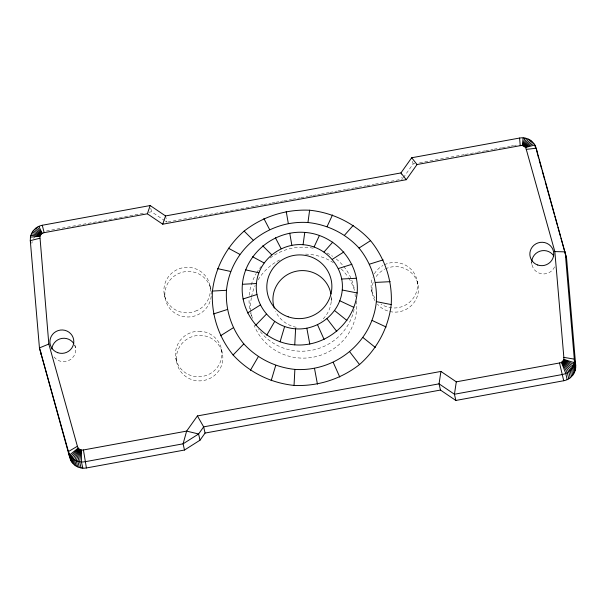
<?xml version="1.0" encoding="UTF-8"?>
<svg xmlns="http://www.w3.org/2000/svg" width="606" height="606" viewBox="0 0 606 606"><rect width="100%" height="100%" fill="white"/><g stroke="black" fill="none" stroke-linecap="round" stroke-linejoin="round"><path stroke-width="0.45" stroke-dasharray="3.03 2.27" d="M331.247 301.402L331.444 296.713M31.845 243.362L32.239 241.642M33.663 238.408L34.671 236.938M403.414 177.626L413.103 163.968L414.966 163.635M46.457 230.969L144.114 213.123M148.765 212.274L151.561 211.767L164.635 220.599M419.617 162.779L464.257 154.628M465.188 154.454L476.354 152.417M477.278 152.242L484.724 150.886M485.648 150.72L493.095 149.356M494.026 149.19L501.465 147.826M502.397 147.659L509.835 146.296M510.767 146.129L513.555 145.614M514.486 145.448L516.342 145.107M167.877 221.985L254.406 206.176M255.331 206.002L262.777 204.646M263.708 204.472L271.155 203.116M272.079 202.942L274.874 202.434M275.806 202.268L279.525 201.586M280.457 201.412L283.244 200.904M284.176 200.737L291.622 199.374M292.554 199.207L299.993 197.844M300.924 197.677L308.371 196.314M309.295 196.147L312.09 195.632M313.022 195.465L316.741 194.784M317.673 194.617L320.46 194.102M321.392 193.935L325.111 193.253M326.043 193.087L328.838 192.572M329.77 192.405L337.209 191.041M338.14 190.875L345.587 189.511M346.511 189.345L353.957 187.981M354.889 187.815L357.676 187.307M358.608 187.133L366.054 185.777M366.986 185.603L374.425 184.247M375.356 184.072L402.339 179.141L400.937 172.93M165.408 221.114L166.945 222.16L165.544 215.941M531.28 261.648L531.901 264.413M412.504 161.31L413.103 163.968M417.193 281.055L418.125 285.199M371.425 289.418L372.357 293.562M250.808 313.075L251.392 315.665A53.176 51.957 -12.7 0 1 250.876 312.09M210.024 285.896L210.964 290.039A23.263 22.733 -12.7 0 1 180.133 315.688A23.263 22.733 -12.7 0 1 173.134 276.942A23.263 22.733 -12.7 0 1 210.964 290.039M221.576 349.813L222.508 353.957A23.263 22.733 -12.7 0 1 191.685 379.598A23.263 22.733 -12.7 0 1 184.678 340.852A23.263 22.733 -12.7 0 1 222.508 353.957M150.758 208.214L151.561 211.767M164.256 294.258L165.188 298.402M175.808 358.176L176.74 362.32M74.879 345.041L75.5 347.806M356.616 301.03A53.176 51.957 -12.7 0 1 315.681 356.669A53.176 51.957 -12.7 0 1 254.119 325.263M250.786 311.189A53.176 51.957 -12.7 0 1 251.384 297.614M251.551 296.713A53.176 51.957 -12.7 0 1 255.164 285.456M258.164 279.767A53.176 51.957 -12.7 0 1 281.237 259.194M305.553 254.111A53.176 51.957 -12.7 0 1 333.398 262.693M341.261 268.958A53.176 51.957 -12.7 0 1 348.238 277.328M348.738 278.093A53.176 51.957 -12.7 0 1 354.76 291.266M74.561 344.905A11.969 11.688 -12.7 0 1 68.781 360.509A11.969 11.688 -12.7 0 1 52.896 355.01M554.611 266.86A11.969 11.688 -12.7 0 1 531.72 262.125M385.416 268.859A23.263 22.733 -12.7 0 1 415.368 277.798A23.263 22.733 -12.7 0 1 408.58 307.886A23.263 22.733 -12.7 0 1 377.447 304.189M374.97 300.712A23.263 22.733 -12.7 0 1 373.402 281.82M376.197 276.518A23.263 22.733 -12.7 0 1 384.636 269.238M355.055 294.122A53.176 51.957 -12.7 0 1 355.23 296.857M354.109 309.492A53.176 51.957 -12.7 0 1 312.757 350.063A53.176 51.957 -12.7 0 1 258.648 329.482M252.566 318.355A53.176 51.957 -12.7 0 1 250.839 313.166M249.831 308.757A53.176 51.957 -12.7 0 1 249.036 298.811M249.225 295.198A53.176 51.957 -12.7 0 1 256.141 273.647M256.611 272.859A53.176 51.957 -12.7 0 1 261.436 266.185M270.147 257.989A53.176 51.957 -12.7 0 1 314.984 248.604M327.066 253.028A53.176 51.957 -12.7 0 1 332.596 256.285M336.269 259.004A53.176 51.957 -12.7 0 1 354.449 289.645M384.477 264.708A23.263 22.733 -12.7 0 1 417.458 286.986A23.263 22.733 -12.7 0 1 380.985 304.015M374.947 298.016A23.263 22.733 -12.7 0 1 372.47 277.677M374.326 273.814A23.263 22.733 -12.7 0 1 382.939 265.504M331.27 296.72A29.247 28.573 -12.7 0 1 321.566 320.385M296.243 327.278A29.247 28.573 -12.7 0 1 275.669 311.56M196.965 310.605L191.185 312.446A23.263 22.733 -12.7 0 1 164.688 284.419A23.263 22.733 -12.7 0 1 202.071 272.495A23.263 22.733 -12.7 0 1 196.965 310.605M200.707 331.3L194.647 331.626A23.263 22.733 -12.7 0 0 179.656 367.236A23.263 22.733 -12.7 0 0 218.819 365.168A23.263 22.733 -12.7 0 0 200.707 331.3"/><path stroke-width="0.91" d="M30.444 237.143L30.3 240.65L39.443 347.92L69.819 457.788C71.682 464.825 79.318 469.347 86.408 467.961L184.489 450.038L200.003 440.198L205.063 433.07L440.456 390.059L455.841 400.452L563.731 380.742C570.86 379.53 576.412 372.607 575.7 365.35L566.557 258.08L536.181 148.212C534.318 141.175 526.682 136.653 519.592 138.039L411.701 157.757L400.937 172.93L165.544 215.941L150.159 205.548L42.268 225.258C36.368 226.326 31.391 231.197 30.444 237.143L39.89 236.264L41.519 233.719L44.155 232.659L147.356 213.804L162.749 224.197L406.262 179.702L417.034 164.529L520.236 145.667C522.887 144.902 525.811 146.629 526.273 149.387L554.838 251.588L563.853 357.366C564.383 360.115 562.262 362.759 559.505 362.979L456.303 381.833L440.918 371.44L197.397 415.936L186.633 431.108L183.088 443.819L184.489 450.038M200.003 440.198L198.601 433.979L186.633 431.108L83.431 449.97C80.78 450.743 77.856 449.008 77.394 446.258L48.828 344.049L39.89 236.264M294.758 344.844C264.534 342.875 239.491 314.681 242.4 284.29C245.059 253.702 274.389 229.939 304.757 232.409C334.982 234.37 360.032 262.565 357.123 292.963C354.457 323.551 325.127 347.314 294.758 344.844L295.599 328.823C272.995 327.354 254.255 306.257 256.429 283.525C258.421 260.641 280.366 242.87 303.083 244.71C325.695 246.187 344.428 267.276 342.254 290.016C340.261 312.893 318.317 330.671 295.599 328.823M294.039 385.424C270.7 382.992 248.998 372.296 233.113 354.987C218.455 337.004 211.062 314.226 212.448 291.062C215.206 267.814 226.599 246.551 244.135 231.098C262.762 216.493 285.987 209.115 309.628 210.221C332.959 212.653 354.661 223.341 370.546 240.658C385.211 258.633 392.605 281.411 391.218 304.576C388.461 327.823 377.068 349.086 359.525 364.539C340.898 379.151 317.68 386.53 294.039 385.424L294.88 369.402C275.321 367.357 257.126 358.396 243.809 343.882C231.515 328.816 225.318 309.719 226.477 290.297C230.507 249.725 267.602 219.773 307.946 222.523C327.505 224.568 345.7 233.53 359.017 248.043C371.311 263.118 377.508 282.207 376.349 301.629C372.326 342.201 335.224 372.152 294.88 369.402M522.266 145.554L523.175 137.835M81.136 450.053L79.644 461.727L81.045 467.938M303.083 244.71L304.757 232.409M307.946 222.523L309.628 210.221M440.918 371.44L439.055 383.84L440.456 390.059M456.303 381.833L454.439 394.241L455.841 400.452M80.59 449.917L77.909 461.287L79.31 467.506M280.086 341.807L284.623 326.551M271.17 380.689L275.707 365.433M522.523 145.584L524.955 138.062M147.356 213.804L150.159 205.548M162.749 224.197L165.544 215.941M80.06 449.713L76.242 460.651L77.644 466.87M314.06 246.99L319.438 235.446M327.119 226.492L332.497 214.948M79.56 449.447L74.667 459.818L76.068 466.029M523.076 145.728L526.69 138.494M266.746 335.141L274.647 321.566M250.392 370.304L258.292 356.729M79.098 449.122L73.22 458.795L74.621 465.014M523.607 145.925L528.356 139.13M78.682 448.743L71.902 457.606L73.303 463.825M324.036 251.967L332.77 242.105M344.541 235.196L353.275 225.334M524.107 146.19L529.932 139.971M78.318 448.319L70.751 456.273L72.152 462.484M255.664 325.308L266.352 314.211M233.113 354.987L243.809 343.882M524.569 146.516L531.379 140.986M78.174 448.107L69.773 454.803L71.175 461.022M332.33 259.323L343.86 251.937M359.017 248.043L370.546 240.658M247.581 312.976L260.307 304.985M220.523 335.769L233.257 327.778M524.985 146.894L532.697 142.175M77.394 446.258L68.417 451.568L69.819 457.788M525.349 147.319L533.848 143.516M48.828 344.049L39.443 347.92L68.417 451.568C70.281 458.613 77.916 463.135 85.007 461.742L183.088 443.819L198.601 433.979L203.661 426.859L439.055 383.84L454.439 394.241L562.33 374.523C569.458 373.311 575.011 366.388 574.299 359.131L565.156 251.861L554.838 251.588M243.059 298.985L256.921 294.516M213.479 313.961L227.341 309.499M338.375 268.549L351.942 264.269M369.577 264.148L383.136 259.876M525.493 147.531L534.825 144.978L535.621 148.531M39.807 238.272L30.3 240.65L30.701 242.43M526.273 149.387L536.181 148.212L537.583 154.432M242.4 284.29L256.429 283.525M212.448 291.062L226.477 290.297M341.761 279.018L356.464 278.268M375.485 282.426L390.188 281.676M30.845 235.423L39.951 236.014M563.853 357.366L574.299 359.131L575.7 365.35M31.451 233.764L40.14 235.484M342.254 290.016L357.123 292.963M376.349 301.629L391.218 304.576M245.642 269.882L258.86 272.753M217.509 268.617L230.727 271.48M563.777 359.373L574.155 362.638L575.556 368.857M32.27 232.189L40.397 234.984M339.822 300.788L353.874 307.363M372.099 320.445L386.158 327.02M563.716 359.631L573.761 364.357L575.155 370.577M33.269 230.719L40.723 234.522M252.581 256.762L264.049 262.928M228.318 248.165L239.787 254.338M563.519 360.153L573.147 366.016L574.549 372.235M34.451 229.379L41.094 234.098M563.262 360.653L572.337 367.592L573.73 373.811M334.633 310.605L346.935 320.491M363.039 337.587L375.349 347.473M562.944 361.123L571.329 369.062L572.731 375.281M35.784 228.197L41.519 233.719M262.731 245.809L271.647 254.74M244.135 231.098L253.05 240.029M562.573 361.547L570.148 370.402L571.549 376.621M411.701 157.757L417.034 164.529M400.937 172.93L406.262 179.702M327.035 318.801L336.784 331.444M349.783 351.897L359.525 364.539M37.254 227.174L41.988 233.393M562.148 361.918L568.814 371.592L570.216 377.803M197.397 415.936L203.661 426.859L205.063 433.07M561.679 362.244L567.345 372.607L568.746 378.826M275.412 237.772L281.123 248.725M263.89 218.577L269.602 229.53M38.845 226.333L42.215 233.272M317.559 324.808L324.112 339.481M333.224 362.396L339.777 377.068M561.451 362.365L565.754 373.447L567.155 379.667M537.84 155.341L538.598 158.068M539.113 159.886L541.65 168.976M542.158 170.794L544.703 179.891M545.211 181.709L554.354 214.441M554.869 216.259L557.406 225.349M557.914 227.167L560.459 236.257M560.967 238.075L566.557 258.08M42.268 225.258L44.155 232.659M559.505 362.979L563.731 380.742M86.408 467.961L83.431 449.97M82.825 468.165L81.424 461.946L81.401 450.084M314.499 368.365L317.438 384.189M306.833 328.232L309.78 344.049M286.221 211.456L288.327 223.561M289.744 233.196L291.85 245.309M519.592 138.039L520.236 145.667M40.602 351.313L40.844 354.139M51.821 349.056A11.969 11.688 -12.7 0 1 73.811 343.564M531.765 261.36A11.969 11.688 -12.7 0 1 553.748 255.868M274.283 308.083A29.247 28.573 -12.7 0 1 295.19 271.48A29.247 28.573 -12.7 0 1 330.914 293.948M57.775 352.707A11.969 11.688 -12.7 0 0 73.629 339.519A11.969 11.688 -12.7 0 0 54.176 332.777A11.969 11.688 -12.7 0 0 57.775 352.707M537.719 265.011A11.969 11.688 -12.7 0 0 553.573 251.823A11.969 11.688 -12.7 0 0 534.121 245.082A11.969 11.688 -12.7 0 0 537.719 265.011M288.221 316.817A32.572 31.823 -12.7 0 0 331.384 280.911A32.572 31.823 -12.7 0 0 278.419 262.572A32.572 31.823 -12.7 0 0 288.221 316.817"/></g></svg>
